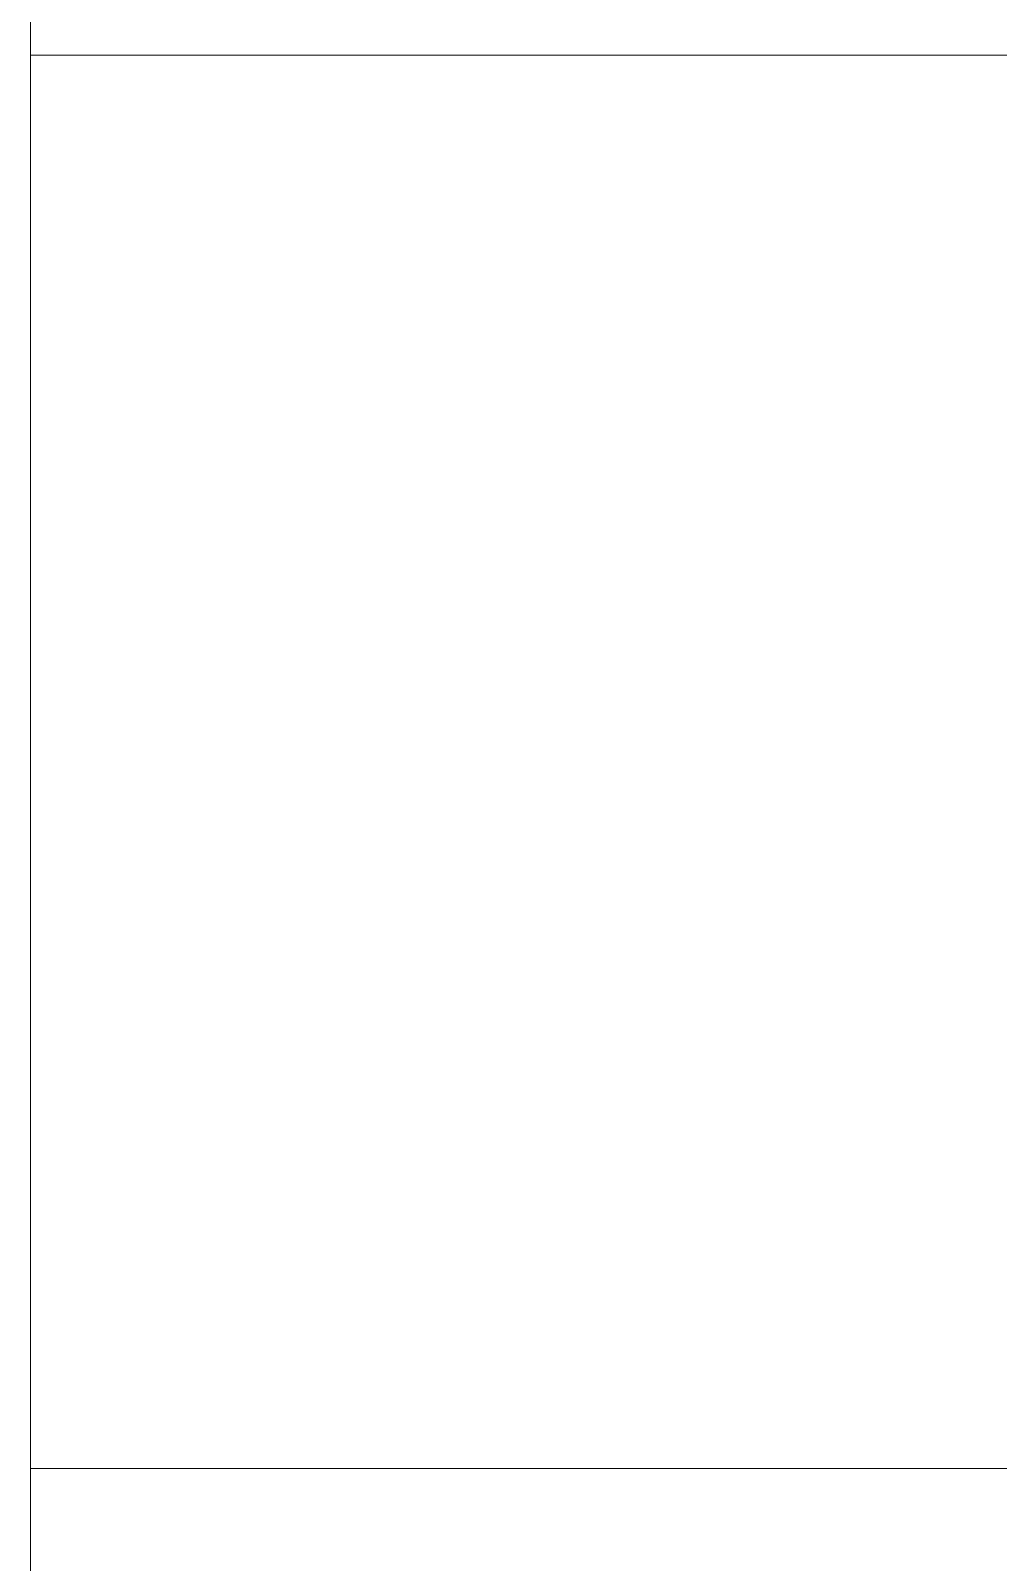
# Model space of a CAD drawing. Header units: millimetres. Extents: x 26027 to 581921, y 7230 to 233891.
# Drawn here: x 533267 to 533781, y 143591 to 144403 of the extents above; entities that cross this region are included whole.
import ezdxf

# ---------------------------------------------------------------- set-up
doc = ezdxf.new("R2010")
doc.units = ezdxf.units.MM
doc.header["$LTSCALE"] = 5
doc.layers.get('0').update_dxf_attribs({"color": 252})
for name, color, linetype, lineweight in [('Medical Equipment and Furniture', 252, 'Continuous', 0), ('NEW Wall', 252, 'Continuous', 5), ('Walls', 252, 'Continuous', 5)]:
    doc.layers.add(name, color=color, linetype=linetype, lineweight=lineweight)

# ---------------------------------------------------------------- blocks, each defined once
blk = doc.blocks.new('*X24')
at = {"color": 0}
for p, q in [((13, 1), (13, 1)), ((13, 1), (13, 1)), ((13, 1), (13, 1)), ((13, 1), (13, 1)), ((13, 1), (13, 1)), ((13, 1), (13, 1)), ((13, 1), (13, 1)), ((13, 1), (13, 1)), ((13, 1), (13, 1)), ((13, 1), (13, 1)), ((13, 1), (13, 1)), ((13, 1), (13, 1)), ((13, 1), (13, 1)), ((13, 1), (13, 1)), ((13, 1), (13, 1)), ((13, 1), (14, 1)), ((13, 1), (14, 1)), ((13, 1), (14, 1)), ((13, 1), (13, 1)), ((13, 1), (13, 1)), ((13, 1), (13, 1)), ((13, 1), (13, 1)), ((13, 1), (13, 1)), ((13, 1), (13, 1)), ((13, 1), (13, 1)), ((13, 1), (13, 1)), ((13, 1), (13, 1)), ((13, 1), (13, 1)), ((13, 1), (13, 1)), ((13, 1), (13, 1)), ((13, 1), (13, 1)), ((13, 1), (13, 1)), ((13, 1), (13, 1)), ((13, 1), (13, 1)), ((13, 1), (13, 1)), ((13, 1), (13, 1)), ((13, 1), (13, 1)), ((13, 1), (13, 1)), ((13, 1), (13, 1)), ((13, 1), (13, 1)), ((13, 1), (13, 1)), ((13, 1), (13, 1)), ((13, 1), (13, 1)), ((13, 1), (13, 1)), ((13, 1), (13, 1)), ((13, 1), (13, 1)), ((13, 1), (13, 1)), ((13, 1), (13, 1)), ((13, 1), (13, 1)), ((13, 1), (13, 1)), ((13, 1), (13, 1)), ((13, 1), (13, 1)), ((13, 1), (13, 1)), ((13, 1), (13, 1)), ((13, 1), (13, 1)), ((13, 1), (13, 1)), ((13, 1), (13, 1)), ((13, 1), (13, 1)), ((13, 1), (13, 1)), ((13, 1), (13, 1)), ((13, 1), (13, 1)), ((13, 1), (13, 1)), ((13, 1), (13, 1)), ((13, 1), (13, 1)), ((13, 1), (13, 1)), ((13, 1), (13, 1)), ((13, 1), (13, 1)), ((13, 1), (13, 1)), ((13, 1), (13, 1)), ((13, 1), (13, 1)), ((13, 1), (13, 1)), ((13, 1), (13, 1)), ((13, 1), (13, 1)), ((13, 1), (13, 1)), ((13, 1), (13, 1)), ((13, 1), (13, 1)), ((13, 1), (13, 1)), ((13, 1), (13, 1)), ((13, 1), (13, 1)), ((13, 1), (13, 1)), ((13, 1), (13, 1)), ((13, 1), (13, 1)), ((13, 1), (13, 1)), ((13, 1), (13, 1)), ((13, 1), (13, 1)), ((13, 1), (13, 1)), ((13, 1), (13, 1)), ((13, 1), (13, 1)), ((13, 1), (13, 1)), ((13, 1), (13, 1)), ((13, 1), (13, 1)), ((13, 1), (13, 1)), ((13, 1), (13, 1)), ((13, 1), (13, 1)), ((13, 1), (13, 1)), ((13, 1), (13, 1)), ((13, 1), (13, 1)), ((13, 1), (13, 1)), ((13, 1), (13, 1)), ((13, 1), (13, 1)), ((13, 1), (13, 1)), ((13, 1), (13, 1)), ((13, 1), (13, 1)), ((13, 1), (13, 1)), ((13, 1), (13, 1)), ((13, 1), (13, 1)), ((13, 1), (13, 1)), ((13, 1), (13, 1)), ((13, 1), (13, 1)), ((13, 1), (13, 1)), ((13, 1), (13, 1)), ((13, 1), (13, 1)), ((13, 1), (13, 1)), ((13, 1), (13, 1)), ((13, 1), (13, 1)), ((13, 1), (13, 1)), ((13, 1), (13, 1)), ((13, 1), (13, 1)), ((13, 1), (13, 1)), ((13, 1), (13, 1)), ((13, 1), (13, 1)), ((13, 1), (13, 1)), ((13, 1), (13, 1)), ((13, 1), (14, 1)), ((13, 0), (13, 0)), ((13, 0), (13, 0)), ((13, 0), (13, 0)), ((13, 0), (13, 0)), ((13, 0), (13, 0)), ((13, 0), (13, 0)), ((13, 0), (13, 0)), ((13, 0), (13, 0)), ((13, 0), (13, 0)), ((13, 0), (13, 0)), ((13, 0), (13, 0)), ((13, 0), (13, 0)), ((13, 0), (13, 0)), ((13, 0), (13, 0)), ((13, 0), (13, 0)), ((13, 0), (13, 0)), ((13, 0), (13, 0)), ((13, 0), (13, 0)), ((13, 0), (13, 0)), ((13, 0), (13, 0)), ((13, 0), (13, 0)), ((13, 0), (13, 0)), ((13, 0), (13, 0)), ((13, 0), (13, 0)), ((13, 0), (13, 0)), ((13, 0), (13, 0)), ((13, 0), (13, 0)), ((13, 0), (13, 0)), ((13, 0), (13, 0)), ((13, 0), (13, 0)), ((13, 0), (13, 0)), ((13, 0), (13, 0)), ((13, 0), (13, 0)), ((13, 0), (13, 0)), ((13, 0), (13, 0)), ((13, 0), (13, 0)), ((13, 0), (13, 0)), ((13, 0), (13, 0)), ((13, 0), (13, 0)), ((13, 0), (13, 0)), ((13, 0), (13, 0)), ((13, 0), (13, 0)), ((13, 0), (13, 0)), ((13, 0), (13, 0)), ((13, 0), (13, 0)), ((13, 0), (13, 0)), ((13, 0), (13, 0)), ((13, 0), (13, 0)), ((13, 0), (14, 0)), ((13, 0), (14, 0)), ((13, 0), (13, 0)), ((13, 0), (14, 0)), ((14, 1), (14, 1)), ((14, 1), (14, 1)), ((14, 1), (14, 1)), ((14, 1), (14, 1)), ((14, 1), (14, 1)), ((14, 1), (14, 1)), ((14, 1), (14, 1)), ((14, 1), (14, 1)), ((14, 1), (14, 1)), ((14, 1), (14, 1)), ((14, 1), (14, 1)), ((14, 1), (14, 1)), ((14, 1), (14, 1)), ((14, 1), (14, 1)), ((14, 1), (14, 1)), ((14, 1), (14, 1)), ((14, 1), (14, 1)), ((14, 1), (14, 1)), ((14, 1), (14, 1)), ((14, 1), (14, 1)), ((14, 1), (14, 1)), ((14, 1), (14, 1)), ((14, 1), (14, 1)), ((14, 1), (14, 1)), ((14, 1), (14, 1)), ((14, 1), (14, 1)), ((14, 1), (14, 1)), ((14, 1), (14, 1)), ((14, 1), (14, 1)), ((14, 1), (14, 1)), ((14, 1), (14, 1)), ((14, 1), (14, 1)), ((14, 1), (14, 1)), ((14, 1), (14, 1)), ((14, 1), (14, 1)), ((14, 1), (14, 1)), ((14, 1), (14, 1)), ((14, 1), (14, 1)), ((14, 1), (14, 1)), ((14, 1), (14, 1)), ((14, 1), (14, 1)), ((14, 1), (14, 1)), ((14, 1), (14, 1)), ((14, 1), (14, 1)), ((14, 1), (14, 1)), ((14, 1), (14, 1)), ((14, 1), (14, 1)), ((14, 1), (14, 1)), ((14, 1), (14, 1)), ((14, 1), (14, 1)), ((14, 1), (14, 1)), ((14, 1), (14, 1)), ((14, 1), (14, 1)), ((14, 1), (14, 1)), ((14, 1), (14, 1)), ((14, 1), (14, 1)), ((14, 1), (14, 1)), ((14, 1), (14, 1)), ((14, 1), (14, 1)), ((14, 1), (14, 1)), ((14, 1), (14, 1)), ((14, 1), (14, 1)), ((14, 1), (14, 1)), ((14, 1), (14, 1)), ((14, 1), (14, 1)), ((14, 1), (14, 1)), ((14, 1), (14, 1)), ((14, 1), (14, 1)), ((14, 1), (14, 1)), ((14, 1), (14, 1)), ((14, 1), (14, 1)), ((14, 1), (14, 1)), ((14, 1), (14, 1)), ((14, 1), (14, 1)), ((14, 1), (14, 1)), ((14, 1), (14, 1)), ((14, 1), (14, 1)), ((14, 1), (14, 1)), ((14, 1), (14, 1)), ((14, 1), (14, 1)), ((14, 1), (14, 1)), ((14, 1), (14, 1)), ((14, 1), (14, 1)), ((14, 1), (14, 1)), ((14, 1), (14, 1)), ((14, 1), (14, 1)), ((14, 1), (14, 1)), ((14, 1), (14, 1)), ((14, 1), (14, 1)), ((14, 1), (14, 1)), ((14, 1), (14, 1)), ((14, 1), (14, 1)), ((14, 1), (14, 1)), ((14, 1), (14, 1)), ((14, 0), (14, 0)), ((14, 0), (14, 0)), ((14, 0), (14, 0)), ((14, 0), (14, 0)), ((14, 0), (14, 0)), ((14, 0), (14, 0)), ((14, 0), (14, 0)), ((14, 0), (14, 0)), ((14, 0), (14, 0)), ((14, 0), (14, 0)), ((14, 0), (14, 0)), ((14, 0), (14, 0)), ((14, 0), (14, 0)), ((14, 0), (14, 0)), ((14, 0), (14, 0)), ((14, 0), (14, 0)), ((14, 0), (14, 0)), ((14, 0), (14, 0)), ((14, 0), (14, 0)), ((14, 0), (14, 0)), ((14, 0), (14, 0)), ((14, 0), (14, 0)), ((14, 0), (14, 0)), ((14, 0), (14, 0)), ((14, 0), (14, 0)), ((14, 0), (14, 0)), ((14, 0), (14, 0)), ((14, 0), (14, 0)), ((14, 0), (14, 0)), ((14, 0), (14, 0)), ((14, 0), (14, 0)), ((14, 0), (14, 0)), ((14, 0), (14, 0)), ((14, 0), (14, 0)), ((14, 0), (14, 0)), ((14, 0), (14, 0)), ((14, 0), (14, 0)), ((14, 0), (14, 0)), ((14, 0), (14, 0)), ((14, 0), (14, 0)), ((14, 0), (14, 0)), ((14, 0), (14, 0)), ((14, 0), (14, 0)), ((14, 0), (14, 0)), ((14, 0), (14, 0)), ((14, 0), (14, 0)), ((14, 0), (14, 0)), ((14, 0), (14, 0)), ((13, 0), (13, 0)), ((13, 0), (14, 0)), ((13, 0), (13, 0)), ((13, 0), (14, 0)), ((13, 0), (13, 0)), ((13, 0), (14, 0)), ((13, 0), (13, 0)), ((13, 0), (13, 0)), ((13, 0), (13, 0)), ((13, 0), (13, 0)), ((13, 0), (14, 0)), ((13, 0), (13, 0)), ((13, 0), (14, 0)), ((13, 0), (13, 0)), ((13, 0), (14, 0)), ((13, 0), (13, 0)), ((13, 0), (14, 0)), ((13, 0), (13, 0)), ((13, 0), (14, 0)), ((13, 0), (13, 0)), ((13, 0), (14, 0)), ((13, 0), (13, 0)), ((13, 0), (14, 0)), ((13, 0), (13, 0)), ((13, 0), (13, 0)), ((13, 0), (13, 0)), ((13, 0), (14, 0)), ((13, 0), (13, 0)), ((13, 0), (14, 0)), ((13, 0), (13, 0)), ((13, 0), (14, 0)), ((13, 0), (13, 0)), ((13, 0), (14, 0)), ((13, 0), (13, 0)), ((13, 0), (13, 0)), ((13, 0), (13, 0)), ((13, 0), (13, 0)), ((13, 0), (13, 0)), ((13, 0), (13, 0)), ((13, 0), (13, 0)), ((13, 0), (13, 0)), ((13, 0), (13, 0)), ((13, 0), (13, 0)), ((13, 0), (13, 0)), ((13, 0), (13, 0)), ((13, 0), (13, 0)), ((13, 0), (13, 0)), ((13, 0), (13, 0)), ((13, 0), (13, 0)), ((13, 0), (13, 0)), ((13, 0), (13, 0)), ((13, 0), (13, 0)), ((13, 0), (13, 0)), ((13, 0), (13, 0)), ((13, 0), (13, 0)), ((13, 0), (13, 0)), ((13, 0), (13, 0)), ((13, 0), (13, 0)), ((13, 0), (13, 0)), ((13, 0), (13, 0)), ((13, 0), (13, 0)), ((13, 0), (13, 0)), ((13, 0), (13, 0)), ((13, 0), (13, 0)), ((13, -1), (13, -1)), ((13, -1), (13, -1)), ((13, -1), (13, -1)), ((13, -1), (13, -1)), ((13, -1), (13, -1)), ((13, -1), (14, -1)), ((13, -1), (13, -1)), ((14, 0), (14, 0)), ((14, 0), (14, 0)), ((14, 0), (14, 0)), ((14, 0), (14, 0)), ((14, 0), (14, 0)), ((14, 0), (14, 0)), ((14, 0), (14, 0)), ((14, 0), (14, 0)), ((14, 0), (14, 0)), ((14, 0), (14, 0)), ((14, 0), (14, 0)), ((14, 0), (14, 0)), ((14, 0), (14, 0)), ((14, 0), (14, 0)), ((14, 0), (14, 0)), ((13, 0), (14, 0)), ((14, 0), (14, 0)), ((14, 0), (14, 0)), ((14, 0), (14, 0)), ((14, 0), (14, 0)), ((14, 0), (14, 0)), ((14, 0), (14, 0)), ((14, 0), (14, 0)), ((14, 0), (14, 0)), ((14, 0), (14, 0)), ((14, 0), (14, 0)), ((14, 0), (14, 0)), ((14, 0), (14, 0)), ((14, 0), (14, 0)), ((14, 0), (14, 0)), ((14, 0), (14, 0)), ((14, 0), (14, 0)), ((14, 0), (14, 0)), ((14, 0), (14, 0)), ((14, 0), (14, 0)), ((14, 0), (14, 0)), ((14, 0), (14, 0)), ((14, 0), (14, 0)), ((14, 0), (14, 0)), ((14, 0), (14, 0)), ((14, 0), (14, 0)), ((14, 0), (14, 0)), ((14, 0), (14, 0)), ((14, 0), (14, 0)), ((14, 0), (14, 0)), ((14, 0), (14, 0)), ((14, 0), (14, 0)), ((14, 0), (14, 0)), ((14, 0), (14, 0)), ((14, 0), (14, 0)), ((14, -1), (14, -1)), ((14, -1), (14, -1)), ((14, -1), (14, -1)), ((14, -1), (14, -1)), ((14, -1), (14, -1))]:
    blk.add_line(p, q, dxfattribs=at)
blk = doc.blocks.new('*X23')
at = {"color": 0}
for p, q in [((5, 3), (5, 3)), ((5, 3), (5, 3)), ((5, 3), (5, 3)), ((5, 3), (5, 3)), ((5, 3), (5, 3)), ((5, 3), (5, 3)), ((5, 3), (5, 3)), ((5, 3), (5, 3)), ((5, 3), (5, 3)), ((5, 3), (5, 3)), ((5, 3), (5, 3)), ((5, 3), (5, 3)), ((5, 3), (5, 3)), ((5, 3), (5, 3)), ((5, 3), (5, 3)), ((5, 3), (5, 3)), ((5, 3), (5, 3)), ((5, 3), (5, 3)), ((5, 3), (5, 3)), ((5, 3), (5, 3)), ((5, 3), (5, 3)), ((5, 3), (5, 3)), ((5, 3), (5, 3)), ((5, 3), (5, 3)), ((5, 3), (5, 3)), ((5, 3), (5, 3)), ((5, 3), (5, 3)), ((5, 3), (5, 3)), ((5, 3), (5, 3)), ((5, 3), (5, 3)), ((5, 3), (5, 3)), ((5, 3), (5, 3)), ((5, 3), (5, 3)), ((5, 3), (5, 3)), ((5, 3), (5, 3)), ((5, 3), (5, 3)), ((5, 3), (5, 3)), ((5, 3), (5, 3)), ((5, 3), (5, 3)), ((5, 3), (5, 3)), ((5, 3), (5, 3)), ((5, 3), (5, 3)), ((5, 3), (5, 3)), ((5, 3), (5, 3)), ((5, 3), (5, 3)), ((5, 3), (5, 3)), ((5, 3), (5, 3)), ((5, 3), (5, 3)), ((5, 3), (5, 3)), ((5, 3), (5, 3)), ((5, 3), (5, 3)), ((5, 3), (5, 3)), ((5, 3), (5, 3)), ((5, 3), (5, 3)), ((5, 3), (5, 3)), ((5, 3), (5, 3)), ((5, 3), (5, 3)), ((5, 3), (5, 3)), ((5, 3), (5, 3)), ((5, 3), (5, 3)), ((5, 3), (5, 3)), ((5, 3), (5, 3)), ((5, 3), (5, 3)), ((5, 3), (5, 3)), ((5, 3), (5, 3)), ((5, 3), (5, 3)), ((6, 3), (5, 3)), ((5, 3), (5, 3)), ((6, 3), (5, 3)), ((5, 3), (5, 3)), ((6, 3), (5, 3)), ((5, 3), (5, 3)), ((6, 3), (5, 3)), ((5, 3), (5, 3)), ((5, 3), (5, 3)), ((5, 3), (5, 3)), ((5, 3), (5, 3)), ((5, 3), (5, 3)), ((5, 3), (5, 3)), ((5, 3), (5, 3)), ((5, 3), (5, 3)), ((5, 3), (5, 3)), ((5, 3), (5, 3)), ((5, 3), (5, 3)), ((5, 3), (5, 3)), ((5, 3), (5, 3)), ((5, 3), (5, 3)), ((5, 3), (5, 3)), ((5, 3), (5, 3)), ((5, 3), (5, 3)), ((5, 3), (5, 3)), ((5, 3), (5, 3)), ((5, 3), (5, 3)), ((5, 3), (5, 3)), ((5, 3), (5, 3)), ((5, 3), (5, 3)), ((6, 3), (6, 3)), ((6, 3), (6, 3)), ((6, 3), (6, 3)), ((6, 3), (6, 3)), ((6, 3), (6, 3)), ((6, 3), (6, 3)), ((6, 3), (6, 3)), ((6, 3), (6, 3)), ((6, 3), (6, 3)), ((6, 3), (6, 3)), ((6, 3), (6, 3)), ((6, 3), (6, 3)), ((6, 3), (6, 3)), ((6, 3), (6, 3)), ((6, 3), (6, 3)), ((6, 3), (6, 3)), ((6, 3), (6, 3)), ((6, 3), (6, 3)), ((6, 3), (6, 3)), ((6, 3), (6, 3)), ((6, 3), (6, 3)), ((6, 3), (6, 3)), ((6, 3), (6, 3)), ((6, 3), (6, 3)), ((6, 3), (6, 3)), ((6, 3), (6, 3)), ((6, 3), (6, 3)), ((6, 3), (6, 3)), ((6, 3), (6, 3)), ((6, 3), (6, 3)), ((6, 3), (6, 3)), ((6, 3), (6, 3)), ((6, 3), (6, 3)), ((6, 3), (6, 3)), ((6, 3), (6, 3)), ((6, 3), (6, 3)), ((6, 3), (6, 3)), ((6, 3), (6, 3)), ((6, 3), (6, 3)), ((6, 3), (6, 3)), ((6, 3), (6, 3)), ((6, 3), (6, 3)), ((6, 3), (6, 3)), ((6, 3), (6, 3)), ((6, 3), (6, 3)), ((6, 3), (6, 3)), ((6, 3), (6, 3)), ((6, 3), (6, 3)), ((6, 3), (6, 3)), ((6, 3), (6, 3)), ((6, 3), (6, 3)), ((6, 3), (6, 3)), ((6, 3), (6, 3)), ((6, 3), (6, 3)), ((6, 3), (6, 3)), ((6, 3), (6, 3)), ((6, 3), (6, 3)), ((6, 3), (6, 3)), ((6, 3), (6, 3)), ((6, 3), (6, 3)), ((6, 3), (6, 3)), ((6, 3), (6, 3)), ((6, 3), (6, 3)), ((6, 3), (6, 3)), ((6, 3), (6, 3)), ((6, 3), (6, 3)), ((6, 3), (6, 3)), ((6, 3), (6, 3)), ((6, 3), (6, 3)), ((6, 3), (6, 3)), ((6, 3), (6, 3)), ((6, 3), (6, 3)), ((6, 3), (6, 3)), ((6, 3), (6, 3)), ((6, 3), (6, 3)), ((6, 3), (6, 3)), ((6, 3), (6, 3)), ((6, 3), (6, 3)), ((6, 3), (6, 3)), ((6, 3), (6, 3)), ((6, 3), (6, 3)), ((6, 3), (6, 3)), ((6, 3), (6, 3)), ((6, 3), (6, 3)), ((6, 3), (6, 3)), ((6, 3), (6, 3)), ((6, 3), (6, 3)), ((6, 3), (6, 3)), ((6, 3), (6, 3)), ((6, 3), (6, 3)), ((6, 3), (6, 3)), ((6, 3), (6, 3)), ((6, 3), (6, 3)), ((6, 3), (6, 3)), ((6, 3), (6, 3)), ((6, 3), (6, 3)), ((6, 3), (6, 3)), ((6, 3), (6, 3)), ((6, 3), (6, 3)), ((6, 3), (6, 3)), ((6, 3), (6, 3)), ((6, 3), (6, 3)), ((6, 3), (6, 3)), ((6, 3), (6, 3)), ((6, 3), (6, 3)), ((6, 3), (6, 3)), ((6, 3), (6, 3)), ((6, 3), (6, 3)), ((6, 3), (6, 3)), ((6, 3), (6, 3)), ((6, 3), (6, 3)), ((6, 3), (6, 3)), ((6, 3), (6, 3)), ((6, 3), (6, 3)), ((6, 3), (6, 3)), ((6, 3), (6, 3)), ((6, 3), (6, 3)), ((6, 3), (6, 3)), ((6, 3), (6, 3)), ((6, 3), (6, 3)), ((6, 3), (6, 3)), ((6, 3), (6, 3)), ((6, 3), (6, 3)), ((6, 3), (6, 3)), ((6, 3), (6, 3)), ((6, 3), (6, 3)), ((6, 3), (6, 3)), ((6, 3), (6, 3)), ((6, 3), (6, 3)), ((6, 3), (6, 3)), ((6, 3), (6, 3)), ((6, 3), (6, 3)), ((6, 3), (6, 3)), ((6, 3), (6, 3)), ((6, 3), (6, 3)), ((6, 3), (6, 3)), ((6, 3), (6, 3)), ((6, 3), (6, 3)), ((6, 3), (6, 3)), ((6, 3), (6, 3)), ((6, 3), (6, 3)), ((6, 3), (6, 3)), ((6, 3), (6, 3)), ((6, 3), (6, 3)), ((6, 3), (6, 3)), ((6, 3), (6, 3)), ((6, 3), (6, 3)), ((6, 3), (6, 3)), ((6, 3), (6, 3)), ((6, 3), (6, 3)), ((6, 3), (6, 3)), ((6, 3), (6, 3)), ((6, 3), (6, 3)), ((6, 3), (6, 3)), ((6, 3), (6, 3)), ((6, 3), (6, 3)), ((6, 3), (6, 3)), ((6, 3), (6, 3)), ((6, 3), (6, 3)), ((6, 3), (6, 3)), ((6, 3), (6, 3)), ((6, 3), (6, 3)), ((6, 3), (6, 3)), ((6, 3), (6, 3)), ((6, 3), (6, 3)), ((6, 3), (6, 3)), ((6, 3), (6, 3)), ((6, 3), (6, 3)), ((6, 3), (6, 3)), ((6, 3), (6, 3)), ((6, 3), (6, 3)), ((6, 3), (6, 3)), ((6, 3), (6, 3)), ((6, 3), (6, 3)), ((6, 3), (6, 3)), ((6, 3), (6, 3)), ((6, 3), (6, 3)), ((6, 3), (6, 3)), ((6, 3), (6, 3)), ((6, 3), (6, 3)), ((6, 3), (6, 3)), ((6, 3), (6, 3)), ((6, 3), (6, 3)), ((6, 3), (6, 3)), ((6, 3), (6, 3)), ((6, 3), (6, 3)), ((6, 3), (6, 3)), ((6, 3), (6, 3)), ((6, 3), (6, 3)), ((6, 3), (6, 3)), ((6, 3), (6, 3)), ((6, 3), (6, 3)), ((6, 3), (6, 3)), ((6, 3), (6, 3)), ((6, 3), (6, 3)), ((6, 3), (6, 3)), ((6, 3), (6, 3)), ((6, 3), (6, 3)), ((6, 3), (6, 3)), ((6, 3), (6, 3)), ((6, 3), (6, 3)), ((6, 3), (6, 3)), ((6, 3), (6, 3)), ((6, 3), (6, 3)), ((6, 3), (5, 3)), ((6, 3), (5, 3)), ((6, 3), (5, 3)), ((6, 3), (5, 3)), ((6, 3), (5, 3)), ((6, 3), (6, 3)), ((6, 3), (6, 3)), ((6, 3), (6, 3)), ((6, 3), (6, 3)), ((6, 3), (6, 3)), ((6, 3), (6, 3)), ((6, 3), (6, 3)), ((6, 3), (6, 3)), ((6, 3), (6, 3)), ((6, 3), (6, 3)), ((6, 3), (6, 3)), ((6, 3), (6, 3)), ((6, 3), (6, 3)), ((6, 3), (6, 3)), ((6, 3), (6, 3)), ((6, 3), (6, 3)), ((6, 3), (6, 3)), ((6, 3), (6, 3)), ((6, 3), (6, 3)), ((6, 3), (6, 3)), ((6, 3), (6, 3)), ((6, 3), (6, 3)), ((6, 3), (6, 3)), ((6, 3), (6, 3)), ((6, 3), (6, 3)), ((6, 3), (6, 3)), ((6, 3), (6, 3)), ((6, 3), (6, 3)), ((6, 3), (6, 3)), ((6, 3), (6, 3)), ((6, 3), (6, 3)), ((6, 3), (6, 3)), ((6, 3), (6, 3)), ((6, 3), (6, 3)), ((6, 3), (6, 3)), ((6, 3), (6, 3)), ((6, 3), (6, 3)), ((6, 3), (6, 3)), ((6, 3), (6, 3)), ((6, 3), (6, 3)), ((6, 3), (6, 3)), ((6, 3), (6, 3)), ((6, 3), (6, 3)), ((6, 3), (6, 3)), ((6, 3), (6, 3)), ((6, 3), (6, 3)), ((6, 3), (6, 3)), ((6, 3), (6, 3)), ((6, 3), (6, 3)), ((6, 3), (6, 3)), ((6, 3), (6, 3)), ((6, 3), (6, 3)), ((6, 3), (6, 3)), ((6, 3), (6, 3)), ((6, 3), (6, 3)), ((6, 3), (6, 3)), ((6, 3), (6, 3)), ((6, 3), (6, 3)), ((6, 3), (6, 3)), ((6, 3), (6, 3)), ((6, 3), (6, 3)), ((6, 3), (6, 3)), ((6, 3), (6, 3)), ((6, 3), (6, 3)), ((6, 3), (6, 3)), ((6, 3), (6, 3)), ((6, 3), (6, 3)), ((6, 3), (6, 3)), ((6, 3), (6, 3)), ((6, 3), (6, 3)), ((6, 3), (6, 3)), ((6, 3), (6, 3)), ((6, 3), (6, 3)), ((6, 3), (6, 3)), ((6, 3), (6, 3)), ((6, 3), (6, 3)), ((6, 3), (6, 3)), ((6, 3), (6, 3)), ((6, 3), (6, 3)), ((6, 3), (6, 3)), ((6, 3), (6, 3)), ((6, 3), (6, 3)), ((6, 3), (6, 3)), ((6, 3), (6, 3)), ((6, 3), (6, 3)), ((6, 3), (6, 3)), ((6, 3), (6, 3)), ((6, 3), (6, 3)), ((6, 3), (6, 3)), ((6, 3), (6, 3)), ((6, 3), (6, 3)), ((6, 3), (6, 3)), ((6, 3), (6, 3)), ((6, 3), (6, 3)), ((6, 3), (6, 3)), ((6, 3), (6, 3)), ((6, 3), (6, 3)), ((6, 3), (6, 3)), ((6, 3), (6, 3)), ((6, 3), (6, 3)), ((6, 3), (6, 3)), ((6, 3), (6, 3)), ((6, 3), (6, 3)), ((6, 3), (6, 3)), ((6, 3), (6, 3)), ((6, 3), (6, 3)), ((6, 3), (6, 3)), ((6, 3), (6, 3)), ((6, 3), (6, 3)), ((6, 3), (6, 3)), ((6, 3), (6, 3)), ((6, 3), (6, 3)), ((6, 3), (6, 3)), ((6, 3), (6, 3)), ((6, 3), (6, 3)), ((6, 3), (6, 3)), ((6, 3), (6, 3)), ((6, 3), (6, 3)), ((6, 3), (6, 3)), ((6, 3), (6, 3)), ((6, 3), (6, 3)), ((6, 3), (6, 3)), ((6, 3), (6, 3)), ((6, 3), (6, 3)), ((6, 3), (6, 3)), ((6, 3), (6, 3)), ((6, 3), (6, 3)), ((6, 3), (6, 3)), ((6, 3), (6, 3)), ((6, 3), (6, 3)), ((6, 3), (6, 3)), ((6, 3), (6, 3)), ((6, 3), (6, 3)), ((6, 3), (6, 3)), ((6, 3), (6, 3)), ((6, 3), (6, 3)), ((6, 3), (6, 3)), ((6, 3), (6, 3)), ((6, 3), (6, 3)), ((6, 3), (6, 3)), ((6, 3), (6, 3)), ((6, 3), (6, 3)), ((6, 3), (6, 3)), ((6, 3), (6, 3)), ((6, 3), (6, 3)), ((6, 3), (6, 3)), ((6, 3), (6, 3)), ((6, 3), (6, 3)), ((6, 3), (6, 3)), ((6, 3), (6, 3)), ((6, 3), (6, 3)), ((6, 3), (6, 3)), ((6, 3), (6, 3)), ((6, 3), (6, 3)), ((6, 3), (6, 3)), ((6, 3), (6, 3)), ((6, 3), (6, 3)), ((6, 3), (6, 3)), ((6, 3), (6, 3)), ((6, 3), (6, 3)), ((6, 3), (6, 3)), ((6, 3), (6, 3)), ((6, 3), (6, 3)), ((6, 3), (6, 3)), ((6, 3), (6, 3)), ((6, 3), (6, 3)), ((6, 3), (6, 3)), ((6, 3), (6, 3)), ((6, 3), (6, 3)), ((6, 3), (6, 3)), ((6, 3), (6, 3)), ((6, 3), (6, 3)), ((6, 3), (6, 3)), ((6, 3), (6, 3)), ((6, 3), (6, 3)), ((6, 3), (6, 3)), ((6, 3), (6, 3)), ((6, 3), (6, 3)), ((6, 3), (6, 3)), ((6, 3), (6, 3)), ((6, 3), (6, 3)), ((6, 3), (6, 3)), ((6, 3), (6, 3)), ((6, 3), (6, 3)), ((6, 3), (6, 3)), ((6, 3), (6, 3)), ((6, 3), (6, 3)), ((6, 3), (6, 3)), ((6, 3), (6, 3)), ((6, 3), (6, 3)), ((6, 3), (6, 3)), ((6, 3), (6, 3)), ((6, 3), (6, 3)), ((6, 3), (6, 3)), ((6, 3), (6, 3)), ((6, 3), (6, 3)), ((6, 3), (6, 3)), ((6, 3), (6, 3)), ((6, 3), (6, 3)), ((6, 3), (6, 3)), ((6, 3), (6, 3)), ((6, 3), (6, 3)), ((6, 3), (6, 3)), ((6, 3), (6, 3)), ((6, 3), (6, 3)), ((6, 3), (6, 3)), ((6, 3), (6, 3)), ((6, 3), (6, 3)), ((6, 3), (6, 3)), ((6, 3), (6, 3)), ((6, 3), (6, 3)), ((6, 3), (6, 3)), ((6, 3), (6, 3)), ((6, 3), (6, 3)), ((6, 3), (6, 3)), ((6, 3), (6, 3)), ((6, 3), (6, 3)), ((6, 3), (6, 3)), ((6, 3), (6, 3)), ((6, 3), (6, 3)), ((6, 3), (6, 3)), ((6, 3), (6, 3)), ((6, 3), (6, 3)), ((6, 3), (6, 3)), ((6, 3), (6, 3)), ((6, 3), (6, 3)), ((6, 3), (6, 3)), ((6, 3), (6, 3)), ((6, 3), (6, 3)), ((6, 3), (6, 3)), ((6, 3), (6, 3)), ((6, 3), (6, 3)), ((6, 3), (6, 3)), ((6, 3), (6, 3)), ((6, 3), (6, 3)), ((6, 3), (6, 3)), ((6, 3), (6, 3)), ((6, 3), (6, 3)), ((6, 3), (6, 3)), ((6, 3), (6, 3)), ((6, 3), (6, 3)), ((6, 3), (6, 3)), ((6, 3), (6, 3)), ((6, 3), (6, 3)), ((6, 3), (6, 3)), ((6, 3), (6, 3)), ((6, 3), (6, 3)), ((6, 3), (6, 3)), ((6, 3), (6, 3)), ((6, 3), (6, 3)), ((6, 3), (6, 3)), ((6, 3), (6, 3)), ((6, 3), (6, 3)), ((6, 3), (6, 3)), ((6, 3), (6, 3)), ((6, 3), (6, 3)), ((6, 3), (6, 3)), ((6, 3), (6, 3)), ((6, 3), (6, 3)), ((6, 3), (6, 3)), ((6, 3), (6, 3)), ((6, 3), (6, 3)), ((6, 3), (6, 3)), ((6, 3), (6, 3)), ((6, 3), (6, 3)), ((6, 3), (6, 3)), ((6, 3), (6, 3)), ((6, 3), (6, 3)), ((6, 3), (6, 3)), ((6, 3), (6, 3)), ((6, 3), (6, 3)), ((6, 3), (6, 3)), ((6, 3), (6, 3)), ((6, 3), (6, 3)), ((6, 3), (6, 3)), ((6, 3), (6, 3)), ((6, 3), (6, 3)), ((6, 3), (6, 3)), ((6, 3), (6, 3)), ((6, 3), (6, 3)), ((6, 3), (6, 3)), ((6, 3), (6, 3)), ((6, 3), (6, 3)), ((6, 3), (6, 3)), ((6, 3), (6, 3)), ((6, 3), (6, 3)), ((6, 3), (6, 3)), ((6, 3), (6, 3)), ((6, 3), (6, 3)), ((6, 3), (6, 3)), ((6, 3), (6, 3)), ((6, 3), (6, 3)), ((6, 3), (6, 3)), ((6, 3), (6, 3)), ((6, 3), (6, 3)), ((6, 3), (6, 3)), ((6, 3), (6, 3)), ((6, 3), (6, 3)), ((6, 3), (6, 3)), ((6, 3), (6, 3)), ((6, 3), (6, 3)), ((6, 3), (6, 3)), ((6, 3), (6, 3)), ((6, 3), (6, 3)), ((6, 3), (6, 3)), ((6, 3), (6, 3)), ((6, 3), (6, 3)), ((6, 3), (6, 3)), ((6, 3), (6, 3)), ((6, 3), (6, 3)), ((6, 3), (6, 3)), ((6, 3), (6, 3)), ((6, 3), (6, 3)), ((6, 3), (6, 3)), ((6, 3), (6, 3)), ((6, 3), (6, 3)), ((6, 3), (6, 3))]:
    blk.add_line(p, q, dxfattribs=at)
blk = doc.blocks.new('GF21043-P')
at = {"color": 0}
for p, q in [((0.8, 0.75), (-0.8, 0.75)), ((0.8, 0), (0.8, 0.75)), ((-0.8, 0), (0.8, 0))]:
    blk.add_line(p, q, dxfattribs=at)
for points in [[(0.8, 0.75), (0.8, 0.75), (0.8, 0.75), (0.8, 0.75), (0.8, 0.75), (0.8, 0.75), (0.8, 0.75), (0.8, 0.75), (0.8, 0.75), (0.8, 0.75), (0.8, 0.75), (0.8, 0.75), (0.8, 0.75), (0.8, 0.75), (0.8, 0.75), (0.8, 0.75), (0.8, 0.75), (0.8, 0.75), (0.8, 0.75), (0.8, 0.75), (0.8, 0.75), (0.8, 0.75), (0.8, 0.75), (0.8, 0.75), (0.8, 0.75), (0.8, 0.75), (0.8, 0.75), (0.8, 0.75), (0.8, 0.75), (0.8, 0.75), (0.8, 0.75), (0.8, 0.75), (0.8, 0.75), (0.8, 0.75), (0.8, 0.75), (0.8, 0.75), (0.8, 0.75), (0.8, 0.75), (0.8, 0.75), (0.8, 0.75), (0.8, 0.75), (0.8, 0.75), (0.8, 0.75), (0.8, 0.75), (0.8, 0.75), (0.8, 0.75), (0.8, 0.75), (0.8, 0.75), (0.8, 0.75), (0.8, 0.75), (0.8, 0.75), (0.8, 0.75), (0.8, 0.75), (0.8, 0.75), (0.8, 0.75), (0.8, 0.75), (0.8, 0.75), (0.8, 0.75), (0.8, 0.75), (0.8, 0.75), (0.8, 0.75), (0.8, 0.75), (0.8, 0.75), (0.8, 0.75), (0.8, 0.75), (0.8, 0.75), (0.8, 0.75), (0.8, 0.75), (0.8, 0.75), (0.8, 0.75), (0.8, 0.75), (0.8, 0.75), (0.8, 0.75), (0.8, 0.75), (0.8, 0.75), (0.8, 0.75), (0.8, 0.75), (0.8, 0.75), (0.8, 0.75), (0.8, 0.75), (0.8, 0.75), (0.8, 0.75), (0.8, 0.75), (0.8, 0.75), (0.8, 0.75), (0.8, 0.75), (0.8, 0.75), (0.8, 0.75), (0.8, 0.75), (0.8, 0.75), (0.8, 0.75), (0.8, 0.75), (0.8, 0.75), (0.8, 0.75), (0.8, 0.75), (0.8, 0.75), (0.8, 0.75), (0.8, 0.75), (0.8, 0.75), (0.8, 0.75), (0.8, 0.75), (0.8, 0.75), (0.8, 0.75), (0.8, 0.75), (0.8, 0.75), (0.8, 0.75), (0.8, 0.75), (0.8, 0.75), (0.8, 0.75), (0.8, 0.75), (0.8, 0.75), (0.8, 0.75), (0.8, 0.75), (0.8, 0.75), (0.8, 0.75), (0.8, 0.75), (0.8, 0.75), (0.8, 0.75), (0.8, 0.75), (0.8, 0.75), (0.8, 0.75), (0.8, 0.75), (0.8, 0.75), (0.8, 0.75), (0.8, 0.75), (0.8, 0.75), (0.8, 0.75), (0.8, 0.75), (0.8, 0.75), (0.8, 0.75), (0.8, 0.75), (0.8, 0.75), (0.8, 0.75), (0.8, 0.75), (0.8, 0.75), (0.8, 0.75), (0.8, 0.75), (0.8, 0.75), (0.8, 0.75), (0.8, 0.75), (0.8, 0.75), (0.8, 0.75), (0.8, 0.75), (0.8, 0.75), (0.8, 0.75), (0.8, 0.75), (0.8, 0.75), (0.8, 0.75), (0.8, 0.75), (0.8, 0.75), (0.8, 0.75), (0.8, 0.75), (0.8, 0.75), (0.8, 0.75), (0.8, 0.75), (0.8, 0.75), (0.8, 0.75), (0.8, 0.75), (0.8, 0.75), (0.8, 0.75), (0.8, 0.75), (0.8, 0.75), (0.8, 0.75), (0.8, 0.75), (0.8, 0.75), (0.8, 0.75), (0.8, 0.75), (0.8, 0.75), (0.8, 0.75), (0.8, 0.75), (0.8, 0.75), (0.8, 0.75), (0.8, 0.75), (0.8, 0.75), (0.8, 0.75), (0.8, 0.75), (0.8, 0.75), (0.8, 0.75), (0.8, 0.75), (0.8, 0.75), (0.8, 0.75), (0.8, 0.75), (0.8, 0.75), (0.8, 0.75), (0.8, 0.75), (0.8, 0.75), (0.8, 0.75), (0.8, 0.75), (0.8, 0.75), (0.8, 0.75), (0.8, 0.75), (0.8, 0.75), (0.8, 0.75), (0.8, 0.75), (0.8, 0.75), (0.8, 0.75), (0.8, 0.75), (0.8, 0.75), (0.8, 0.75), (0.8, 0.75), (0.8, 0.75), (0.8, 0.75), (0.8, 0.75), (0.8, 0.75), (0.8, 0.75), (0.8, 0.75), (0.8, 0.75), (0.8, 0.75), (0.8, 0.75), (0.8, 0.75), (0.8, 0.75), (0.8, 0.75), (0.8, 0.75), (0.8, 0.75), (0.8, 0.75), (0.8, 0.75), (0.8, 0.75), (0.8, 0.75), (0.8, 0.75), (0.8, 0.75), (0.8, 0.75), (0.8, 0.75), (0.8, 0.75), (0.8, 0.75), (0.8, 0.75), (0.8, 0.75), (0.8, 0.75), (0.8, 0.75), (0.8, 0.75), (0.8, 0.75), (0.8, 0.75), (0.8, 0.75), (0.8, 0.75), (0.8, 0.75), (0.8, 0.75), (0.8, 0.75), (0.8, 0.75), (0.8, 0.75), (0.8, 0.75), (0.8, 0.75), (0.8, 0.75), (0.8, 0.75), (0.8, 0.75), (0.8, 0.75), (0.8, 0.75), (0.8, 0.75), (0.8, 0.75), (0.8, 0.75), (0.8, 0.75), (0.8, 0.75), (0.8, 0.75), (0.8, 0.75), (0.8, 0.75), (0.8, 0.75), (0.8, 0.75), (0.8, 0.75), (0.8, 0.75), (0.8, 0.75), (0.8, 0.75), (0.8, 0.75), (0.8, 0.75), (0.8, 0.75), (0.8, 0.75), (0.8, 0.75), (0.8, 0.75), (0.8, 0.75), (0.8, 0.75), (0.8, 0.75), (0.8, 0.75), (0.8, 0.75), (0.8, 0.75), (0.8, 0.75), (0.8, 0.75), (0.8, 0.75), (0.8, 0.75), (0.8, 0.75), (0.8, 0.75)], [(0.8, 0.75), (0.8, 0.75), (0.8, 0.75), (0.8, 0.75), (0.8, 0.75), (0.8, 0.75), (0.8, 0.75), (0.8, 0.75), (0.8, 0.75), (0.8, 0.75), (0.8, 0.75), (0.8, 0.75), (0.8, 0.75), (0.8, 0.75), (0.8, 0.75), (0.8, 0.75), (0.8, 0.75), (0.8, 0.75), (0.8, 0.75), (0.8, 0.75), (0.8, 0.75), (0.8, 0.75), (0.8, 0.75), (0.8, 0.75), (0.8, 0.75), (0.8, 0.75), (0.8, 0.75), (0.8, 0.75), (0.8, 0.75), (0.8, 0.75), (0.8, 0.75), (0.8, 0.75), (0.8, 0.75), (0.8, 0.75), (0.8, 0.75), (0.8, 0.75), (0.8, 0.75), (0.8, 0.75), (0.8, 0.75), (0.8, 0.75), (0.8, 0.75), (0.8, 0.75), (0.8, 0.75), (0.8, 0.75), (0.8, 0.75), (0.8, 0.75), (0.8, 0.75), (0.8, 0.75), (0.8, 0.75), (0.8, 0.75), (0.8, 0.75), (0.8, 0.75), (0.8, 0.75), (0.8, 0.75), (0.8, 0.75), (0.8, 0.75), (0.8, 0.75), (0.8, 0.75), (0.8, 0.75), (0.8, 0.75), (0.8, 0.75), (0.8, 0.75), (0.8, 0.75), (0.8, 0.75), (0.8, 0.75), (0.8, 0.75), (0.8, 0.75), (0.8, 0.75), (0.8, 0.75), (0.8, 0.75), (0.8, 0.75), (0.8, 0.75), (0.8, 0.75), (0.8, 0.75), (0.8, 0.75), (0.8, 0.75), (0.8, 0.75), (0.8, 0.75), (0.8, 0.75), (0.8, 0.75), (0.8, 0.75), (0.8, 0.75), (0.8, 0.75), (0.8, 0.75), (0.8, 0.75), (0.8, 0.75), (0.8, 0.75), (0.8, 0.75), (0.8, 0.75), (0.8, 0.75), (0.8, 0.75), (0.8, 0.75), (0.8, 0.75), (0.8, 0.75), (0.8, 0.75), (0.8, 0.75), (0.8, 0.75), (0.8, 0.75), (0.8, 0.75), (0.8, 0.75), (0.8, 0.75), (0.8, 0.75), (0.8, 0.75), (0.8, 0.75), (0.8, 0.75), (0.8, 0.75), (0.8, 0.75), (0.8, 0.75), (0.8, 0.75), (0.8, 0.75), (0.8, 0.75), (0.8, 0.75), (0.8, 0.75), (0.8, 0.75), (0.8, 0.75), (0.8, 0.75), (0.8, 0.75), (0.8, 0.75), (0.8, 0.75), (0.8, 0.75), (0.8, 0.75), (0.8, 0.75), (0.8, 0.75), (0.8, 0.75), (0.8, 0.75), (0.8, 0.75), (0.8, 0.75), (0.8, 0.75), (0.8, 0.75), (0.8, 0.75), (0.8, 0.75), (0.8, 0.75), (0.8, 0.75), (0.8, 0.75), (0.8, 0.75), (0.8, 0.75), (0.8, 0.75), (0.8, 0.75), (0.8, 0.75), (0.8, 0.75), (0.8, 0.75), (0.8, 0.75), (0.8, 0.75), (0.8, 0.75), (0.8, 0.75), (0.8, 0.75), (0.8, 0.75), (0.8, 0.75), (0.8, 0.75), (0.8, 0.75), (0.8, 0.75), (0.8, 0.75), (0.8, 0.75), (0.8, 0.75), (0.8, 0.75), (0.8, 0.75), (0.8, 0.75), (0.8, 0.75), (0.8, 0.75), (0.8, 0.75), (0.8, 0.75), (0.8, 0.75), (0.8, 0.75), (0.8, 0.75), (0.8, 0.75), (0.8, 0.75), (0.8, 0.75), (0.8, 0.75), (0.8, 0.75), (0.8, 0.75), (0.8, 0.75), (0.8, 0.75), (0.8, 0.75), (0.8, 0.75), (0.8, 0.75), (0.8, 0.75), (0.8, 0.75), (0.8, 0.75), (0.8, 0.75), (0.8, 0.75), (0.8, 0.75), (0.8, 0.75), (0.8, 0.75), (0.8, 0.75), (0.8, 0.75), (0.8, 0.75), (0.8, 0.75), (0.8, 0.75), (0.8, 0.75), (0.8, 0.75), (0.8, 0.75), (0.8, 0.75), (0.8, 0.75), (0.8, 0.75), (0.8, 0.75), (0.8, 0.75), (0.8, 0.75), (0.8, 0.75), (0.8, 0.75), (0.8, 0.75), (0.8, 0.75), (0.8, 0.75), (0.8, 0.75), (0.8, 0.75), (0.8, 0.75), (0.8, 0.75), (0.8, 0.75), (0.8, 0.75), (0.8, 0.75), (0.8, 0.75), (0.8, 0.75), (0.8, 0.75), (0.8, 0.75), (0.8, 0.75), (0.8, 0.75), (0.8, 0.75), (0.8, 0.75), (0.8, 0.75), (0.8, 0.75)], [(0.8, 0.75), (0.8, 0.75), (0.8, 0.75), (0.8, 0.75), (0.8, 0.75), (0.8, 0.75), (0.8, 0.75), (0.8, 0.75), (0.8, 0.75), (0.8, 0.75), (0.8, 0.75), (0.8, 0.75), (0.8, 0.75), (0.8, 0.75), (0.8, 0.75), (0.8, 0.75), (0.8, 0.75), (0.8, 0.75), (0.8, 0.75), (0.8, 0.75), (0.8, 0.75), (0.8, 0.75), (0.8, 0.75), (0.8, 0.75), (0.8, 0.75), (0.8, 0.75), (0.8, 0.75), (0.8, 0.75), (0.8, 0.75), (0.8, 0.75), (0.8, 0.75), (0.8, 0.75), (0.8, 0.75), (0.8, 0.75), (0.8, 0.75), (0.8, 0.75), (0.8, 0.75), (0.8, 0.75), (0.8, 0.75), (0.8, 0.75), (0.8, 0.75), (0.8, 0.75), (0.8, 0.75), (0.8, 0.75), (0.8, 0.75), (0.8, 0.75), (0.8, 0.75), (0.8, 0.75), (0.8, 0.75), (0.8, 0.75), (0.8, 0.75), (0.8, 0.75), (0.8, 0.75), (0.8, 0.75), (0.8, 0.75), (0.8, 0.75), (0.8, 0.75), (0.8, 0.75), (0.8, 0.75), (0.8, 0.75), (0.8, 0.75), (0.8, 0.75), (0.8, 0.75), (0.8, 0.75), (0.8, 0.75), (0.8, 0.75), (0.8, 0.75), (0.8, 0.75), (0.8, 0.75), (0.8, 0.75), (0.8, 0.75), (0.8, 0.75), (0.8, 0.75), (0.8, 0.75), (0.8, 0.75), (0.8, 0.75), (0.8, 0.75), (0.8, 0.75), (0.8, 0.75), (0.8, 0.75), (0.8, 0.75), (0.8, 0.75), (0.8, 0.75), (0.8, 0.75), (0.8, 0.75), (0.8, 0.75), (0.8, 0.75), (0.8, 0.75), (0.8, 0.75), (0.8, 0.75), (0.8, 0.75), (0.8, 0.75), (0.8, 0.75), (0.8, 0.75), (0.8, 0.75), (0.8, 0.75), (0.8, 0.75), (0.8, 0.75), (0.8, 0.75), (0.8, 0.75), (0.8, 0.75), (0.8, 0.75), (0.8, 0.75), (0.8, 0.75), (0.8, 0.75), (0.8, 0.75), (0.8, 0.75), (0.8, 0.75), (0.8, 0.75), (0.8, 0.75), (0.8, 0.75), (0.8, 0.75), (0.8, 0.75), (0.8, 0.75), (0.8, 0.75), (0.8, 0.75), (0.8, 0.75), (0.8, 0.75), (0.8, 0.75), (0.8, 0.75), (0.8, 0.75), (0.8, 0.75), (0.8, 0.75), (0.8, 0.75), (0.8, 0.75), (0.8, 0.75), (0.8, 0.75), (0.8, 0.75), (0.8, 0.75), (0.8, 0.75), (0.8, 0.75), (0.8, 0.75), (0.8, 0.75), (0.8, 0.75), (0.8, 0.75), (0.8, 0.75), (0.8, 0.75), (0.8, 0.75), (0.8, 0.75), (0.8, 0.75), (0.8, 0.75), (0.8, 0.75), (0.8, 0.75), (0.8, 0.75), (0.8, 0.75), (0.8, 0.75), (0.8, 0.75), (0.8, 0.75), (0.8, 0.75), (0.8, 0.75), (0.8, 0.75), (0.8, 0.75), (0.8, 0.75), (0.8, 0.75), (0.8, 0.75), (0.8, 0.75), (0.8, 0.75), (0.8, 0.75), (0.8, 0.75), (0.8, 0.75), (0.8, 0.75), (0.8, 0.75), (0.8, 0.75), (0.8, 0.75), (0.8, 0.75), (0.8, 0.75), (0.8, 0.75), (0.8, 0.75), (0.8, 0.75), (0.8, 0.75), (0.8, 0.75), (0.8, 0.75), (0.8, 0.75), (0.8, 0.75), (0.8, 0.75), (0.8, 0.75), (0.8, 0.75), (0.8, 0.75), (0.8, 0.75), (0.8, 0.75), (0.8, 0.75), (0.8, 0.75), (0.8, 0.75), (0.8, 0.75), (0.8, 0.75), (0.8, 0.75), (0.8, 0.75), (0.8, 0.75), (0.8, 0.75), (0.8, 0.75), (0.8, 0.75), (0.8, 0.75), (0.8, 0.75), (0.8, 0.75), (0.8, 0.75), (0.8, 0.75), (0.8, 0.75), (0.8, 0.75), (0.8, 0.75), (0.8, 0.75), (0.8, 0.75), (0.8, 0.75), (0.8, 0.75), (0.8, 0.75), (0.8, 0.75), (0.8, 0.75), (0.8, 0.75), (0.8, 0.75), (0.8, 0.75), (0.8, 0.75), (0.8, 0.75), (0.8, 0.75), (0.8, 0.75), (0.8, 0.75)]]:
    blk.add_lwpolyline(points, close=True, dxfattribs=at)
at = {"layer": 'NEW Wall', "color": 0, "linetype": 'Continuous'}
for points in [[(0.8, 0.75), (0.8, 0.75), (0.8, 0.75), (0.8, 0.75), (0.8, 0.75), (0.8, 0.75), (0.8, 0.75), (0.8, 0.75), (0.8, 0.75), (0.8, 0.75)], [(0.8, 0.75), (0.8, 0.75), (0.8, 0.75), (0.8, 0.75), (0.8, 0.75), (0.8, 0.75), (0.8, 0.75), (0.8, 0.75), (0.8, 0.75)], [(0.8, 0.75), (0.8, 0.75), (0.8, 0.75), (0.8, 0.75), (0.8, 0.75), (0.8, 0.75), (0.8, 0.75), (0.8, 0.75), (0.8, 0.75), (0.8, 0.75), (0.8, 0.75), (0.8, 0.75), (0.8, 0.75), (0.8, 0.75), (0.8, 0.75), (0.8, 0.75), (0.8, 0.75), (0.8, 0.75)], [(0.8, 0.75), (0.8, 0.75), (0.8, 0.75), (0.8, 0.75), (0.8, 0.75), (0.8, 0.75), (0.8, 0.75)], [(0.8, 0.75), (0.8, 0.75), (0.8, 0.75), (0.8, 0.75), (0.8, 0.75), (0.8, 0.75), (0.8, 0.75), (0.8, 0.75), (0.8, 0.75), (0.8, 0.75), (0.8, 0.75), (0.8, 0.75), (0.8, 0.75), (0.8, 0.75), (0.8, 0.75)], [(0.8, 0.75), (0.8, 0.75), (0.8, 0.75), (0.8, 0.75), (0.8, 0.75), (0.8, 0.75), (0.8, 0.75), (0.8, 0.75), (0.8, 0.75), (0.8, 0.75)], [(0.8, 0.75), (0.8, 0.75), (0.8, 0.75), (0.8, 0.75), (0.8, 0.75), (0.8, 0.75), (0.8, 0.75), (0.8, 0.75), (0.8, 0.75), (0.8, 0.75), (0.8, 0.75), (0.8, 0.75)], [(0.8, 0.75), (0.8, 0.75), (0.8, 0.75), (0.8, 0.75), (0.8, 0.75), (0.8, 0.75), (0.8, 0.75), (0.8, 0.75), (0.8, 0.75), (0.8, 0.75)], [(0.8, 0.75), (0.8, 0.75), (0.8, 0.75), (0.8, 0.75), (0.8, 0.75), (0.8, 0.75), (0.8, 0.75), (0.8, 0.75), (0.8, 0.75), (0.8, 0.75)], [(0.8, 0.75), (0.8, 0.75), (0.8, 0.75), (0.8, 0.75), (0.8, 0.75), (0.8, 0.75), (0.8, 0.75), (0.8, 0.75)], [(0.8, 0.75), (0.8, 0.75), (0.8, 0.75), (0.8, 0.75), (0.8, 0.75), (0.8, 0.75), (0.8, 0.75), (0.8, 0.75), (0.8, 0.75), (0.8, 0.75), (0.8, 0.75), (0.8, 0.75), (0.8, 0.75), (0.8, 0.75), (0.8, 0.75), (0.8, 0.75), (0.8, 0.75), (0.8, 0.75), (0.8, 0.75), (0.8, 0.75), (0.8, 0.75), (0.8, 0.75), (0.8, 0.75), (0.8, 0.75), (0.8, 0.75), (0.8, 0.75), (0.8, 0.75), (0.8, 0.75), (0.8, 0.75), (0.8, 0.75), (0.8, 0.75), (0.8, 0.75), (0.8, 0.75), (0.8, 0.75), (0.8, 0.75), (0.8, 0.75), (0.8, 0.75), (0.8, 0.75), (0.8, 0.75), (0.8, 0.75), (0.8, 0.75), (0.8, 0.75), (0.8, 0.75), (0.8, 0.75), (0.8, 0.75), (0.8, 0.75), (0.8, 0.75), (0.8, 0.75), (0.8, 0.75), (0.8, 0.75), (0.8, 0.75), (0.8, 0.75), (0.8, 0.75), (0.8, 0.75), (0.8, 0.75), (0.8, 0.75), (0.8, 0.75), (0.8, 0.75), (0.8, 0.75), (0.8, 0.75), (0.8, 0.75), (0.8, 0.75), (0.8, 0.75), (0.8, 0.75), (0.8, 0.75), (0.8, 0.75), (0.8, 0.75), (0.8, 0.75), (0.8, 0.75), (0.8, 0.75), (0.8, 0.75), (0.8, 0.75), (0.8, 0.75), (0.8, 0.75), (0.8, 0.75), (0.8, 0.75), (0.8, 0.75), (0.8, 0.75), (0.8, 0.75), (0.8, 0.75), (0.8, 0.75), (0.8, 0.75), (0.8, 0.75), (0.8, 0.75), (0.8, 0.75), (0.8, 0.75), (0.8, 0.75), (0.8, 0.75), (0.8, 0.75), (0.8, 0.75), (0.8, 0.75), (0.8, 0.75), (0.8, 0.75), (0.8, 0.75), (0.8, 0.75), (0.8, 0.75), (0.8, 0.75), (0.8, 0.75), (0.8, 0.75), (0.8, 0.75), (0.8, 0.75), (0.8, 0.75), (0.8, 0.75), (0.8, 0.75), (0.8, 0.75), (0.8, 0.75), (0.8, 0.75), (0.8, 0.75), (0.8, 0.75), (0.8, 0.75), (0.8, 0.75)], [(0.8, 0.75), (0.8, 0.75), (0.8, 0.75), (0.8, 0.75), (0.8, 0.75), (0.8, 0.75), (0.8, 0.75), (0.8, 0.75), (0.8, 0.75), (0.8, 0.75), (0.8, 0.75), (0.8, 0.75), (0.8, 0.75), (0.8, 0.75), (0.8, 0.75), (0.8, 0.75), (0.8, 0.75)], [(0.8, 0.75), (0.8, 0.75), (0.8, 0.75), (0.8, 0.75), (0.8, 0.75), (0.8, 0.75), (0.8, 0.75)], [(0.8, 0.75), (0.8, 0.75), (0.8, 0.75), (0.8, 0.75), (0.8, 0.75), (0.8, 0.75), (0.8, 0.75), (0.8, 0.75), (0.8, 0.75), (0.8, 0.75), (0.8, 0.75), (0.8, 0.75), (0.8, 0.75), (0.8, 0.75), (0.8, 0.75), (0.8, 0.75), (0.8, 0.75), (0.8, 0.75), (0.8, 0.75), (0.8, 0.75), (0.8, 0.75), (0.8, 0.75), (0.8, 0.75), (0.8, 0.75), (0.8, 0.75), (0.8, 0.75), (0.8, 0.75), (0.8, 0.75), (0.8, 0.75), (0.8, 0.75), (0.8, 0.75), (0.8, 0.75), (0.8, 0.75), (0.8, 0.75), (0.8, 0.75), (0.8, 0.75), (0.8, 0.75), (0.8, 0.75), (0.8, 0.75), (0.8, 0.75), (0.8, 0.75), (0.8, 0.75), (0.8, 0.75), (0.8, 0.75), (0.8, 0.75), (0.8, 0.75), (0.8, 0.75), (0.8, 0.75), (0.8, 0.75), (0.8, 0.75), (0.8, 0.75), (0.8, 0.75), (0.8, 0.75), (0.8, 0.75), (0.8, 0.75), (0.8, 0.75), (0.8, 0.75), (0.8, 0.75), (0.8, 0.75), (0.8, 0.75), (0.8, 0.75), (0.8, 0.75), (0.8, 0.75), (0.8, 0.75), (0.8, 0.75), (0.8, 0.75), (0.8, 0.75), (0.8, 0.75), (0.8, 0.75), (0.8, 0.75), (0.8, 0.75), (0.8, 0.75), (0.8, 0.75), (0.8, 0.75), (0.8, 0.75), (0.8, 0.75), (0.8, 0.75), (0.8, 0.75), (0.8, 0.75), (0.8, 0.75), (0.8, 0.75), (0.8, 0.75), (0.8, 0.75), (0.8, 0.75), (0.8, 0.75), (0.8, 0.75), (0.8, 0.75), (0.8, 0.75), (0.8, 0.75)], [(0.8, 0.75), (0.8, 0.75), (0.8, 0.75), (0.8, 0.75), (0.8, 0.75), (0.8, 0.75), (0.8, 0.75), (0.8, 0.75), (0.8, 0.75), (0.8, 0.75), (0.8, 0.75), (0.8, 0.75), (0.8, 0.75), (0.8, 0.75), (0.8, 0.75), (0.8, 0.75), (0.8, 0.75), (0.8, 0.75), (0.8, 0.75), (0.8, 0.75), (0.8, 0.75), (0.8, 0.75), (0.8, 0.75), (0.8, 0.75), (0.8, 0.75), (0.8, 0.75), (0.8, 0.75), (0.8, 0.75), (0.8, 0.75), (0.8, 0.75), (0.8, 0.75), (0.8, 0.75), (0.8, 0.75), (0.8, 0.75), (0.8, 0.75), (0.8, 0.75), (0.8, 0.75), (0.8, 0.75), (0.8, 0.75), (0.8, 0.75), (0.8, 0.75), (0.8, 0.75), (0.8, 0.75), (0.8, 0.75), (0.8, 0.75), (0.8, 0.75), (0.8, 0.75), (0.8, 0.75), (0.8, 0.75), (0.8, 0.75), (0.8, 0.75), (0.8, 0.75), (0.8, 0.75), (0.8, 0.75)]]:
    blk.add_lwpolyline(points, dxfattribs=at)
at = {"color": 0}
for name, xscale, yscale, zscale in [('*X24', 5.5e-11, 5.5e-11, 5.5e-11), ('*X23', 8.59375e-11, 8.59375e-11, 8.59375e-11)]:
    blk.add_blockref(name, (0.8, 0.75), dxfattribs=dict(at, xscale=xscale, yscale=yscale, zscale=zscale))

msp = doc.modelspace()

# ---------------------------------------------------------------- linework, layer by layer
at = {"layer": 'Walls'}
msp.add_line((533267.35, 142610.27, 0), (533267.35, 146550.26, 0), dxfattribs=at)

# ---------------------------------------------------------------- block references
at = {"layer": 'Medical Equipment and Furniture', "extrusion": (-8.17187e-07, 1.19934e-18, 1), "xscale": -1000.000000000002, "yscale": 1000.000000000005, "zscale": 1000.000000000002}
msp.add_blockref('GF21043-P', (534067.35, 143640.27, -0.44), dxfattribs=at)

doc.saveas('drawing.dxf')
